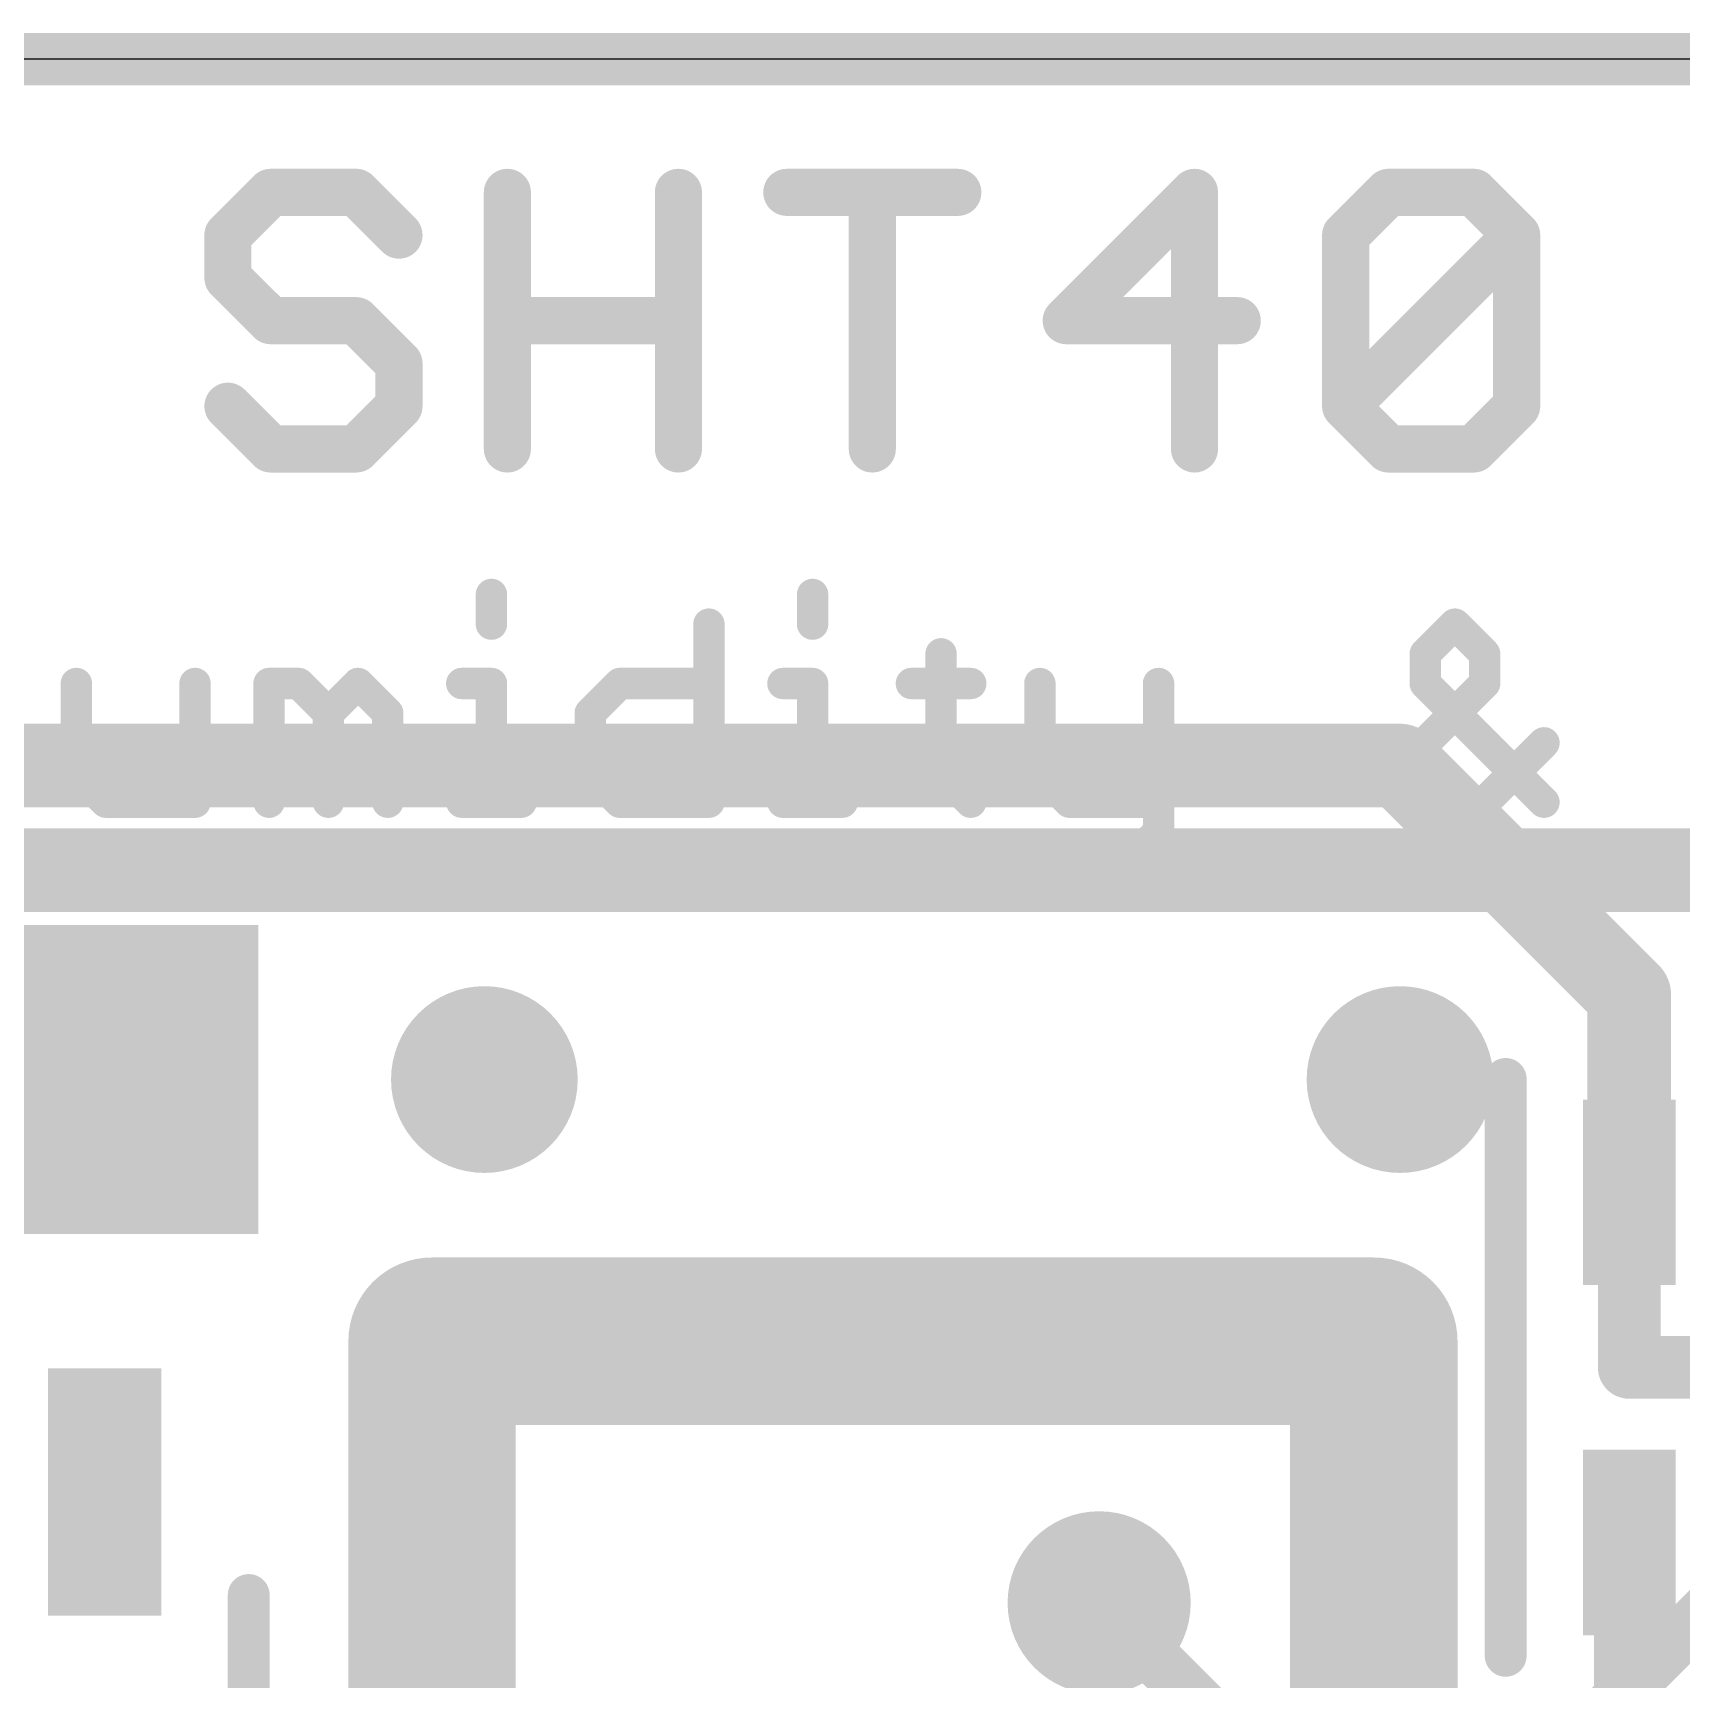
# Model space of a CAD drawing. Extents: x -0.1 to 25.5, y -0.1 to 17.9.
# Drawn here: x 8.48 to 16.48, y 9.92 to 17.91 of the extents above; entities that cross this region are included whole.
import ezdxf

# ---------------------------------------------------------------- set-up
doc = ezdxf.new("R2010")
doc.units = 0
for name, color, linetype in [('1', 12, 'CONTINUOUS'), ('16', 5, 'CONTINUOUS'), ('18', 110, 'CONTINUOUS'), ('20', 53, 'CONTINUOUS'), ('21', 40, 'CONTINUOUS'), ('31', 253, 'CONTINUOUS')]:
    doc.layers.add(name, color=color, linetype=linetype)

# ---------------------------------------------------------------- blocks, each defined once
blk = doc.blocks.new('RECT')
blk.add_solid([(-0.5, -0.5), (0.5, -0.5), (-0.5, 0.5), (0.5, 0.5)])
blk = doc.blocks.new('ROUNDV')
at = {"const_width": 0.5}
blk.add_lwpolyline([(0, -0.25, 1), (0, 0.25, 1), (0, -0.25)], format="xyb", dxfattribs=at)

msp = doc.modelspace()

# ---------------------------------------------------------------- linework, layer by layer
at = {"layer": '1'}
for points, const_width in [([(0, 17.78), (25.4, 17.78)], 0.254), ([(7.62, 14.351), (15.113, 14.351)], 0.4064), ([(15.113, 14.351), (16.226, 13.238)], 0.4064), ([(16.226, 13.238), (16.226, 12.28)], 0.4064), ([(16.226, 11.43), (16.226, 12.28)], 0.3048), ([(17.653, 11.43), (16.226, 11.43)], 0.3048), ([(16.226, 10.58), (16.1815, 10.5355)], 0.254), ([(16.1815, 10.5355), (16.1815, 6.846)], 0.254), ([(13.6525, 9.4677), (13.6525, 10.287)], 0.254)]:
    msp.add_lwpolyline(points, dxfattribs=dict(at, const_width=const_width))
for points, const_width in [([(15.1848, 14.4228, 1), (15.0412, 14.2792)], 0.2032), ([(15.113, 14.2494, 1), (15.113, 14.4526)], 0.2032), ([(16.3276, 13.238, 1), (16.1244, 13.238)], 0.2032), ([(16.1542, 13.1662, 1), (16.2978, 13.3098)], 0.2032), ([(16.3022, 12.28, 1), (16.1498, 12.28)], 0.1524), ([(16.1244, 12.28, 1), (16.3276, 12.28)], 0.2032), ([(16.226, 11.5062, 1), (16.226, 11.3538)], 0.1524), ([(16.1498, 11.43, 1), (16.3022, 11.43)], 0.1524), ([(16.245, 10.5355, 1), (16.118, 10.5355)], 0.127), ([(16.1366, 10.5804, 1), (16.2264, 10.4906)], 0.127), ([(16.2709, 10.5351, 1), (16.1811, 10.6249)], 0.127), ([(13.716, 10.287, 1), (13.589, 10.287)], 0.127)]:
    msp.add_lwpolyline(points, format="xyb", dxfattribs=dict(at, const_width=const_width))
at = {"layer": '16'}
for points, const_width in [([(0, 17.78), (25.4, 17.78)], 0.254), ([(19.685, 13.843), (8.128, 13.843)], 0.4064), ([(16.129, 9.779), (17.78, 11.43)], 0.254), ([(13.6525, 10.287), (14.1605, 9.779)], 0.254)]:
    msp.add_lwpolyline(points, dxfattribs=dict(at, const_width=const_width))
at = {"layer": '16', "const_width": 0.127}
msp.add_lwpolyline([(13.6974, 10.3319, 1), (13.6076, 10.2421)], format="xyb", dxfattribs=at)
at = {"layer": '20'}
msp.add_line((22.86, 17.78), (2.54, 17.78), dxfattribs=at)
at = {"layer": '20', "const_width": 0.8128}
for points in [[(10.414, 7.112), (10.414, 11.557)], [(10.414, 11.557), (14.986, 11.557)], [(14.986, 11.557), (14.986, 7.112)]]:
    msp.add_lwpolyline(points, dxfattribs=at)
at = {"layer": '20', "const_width": 0.4064}
for points in [[(10.6172, 11.557, 1), (10.2108, 11.557)], [(10.414, 11.7602, 1), (10.414, 11.3538)], [(15.1892, 11.557, 1), (14.7828, 11.557)], [(14.986, 11.3538, 1), (14.986, 11.7602)]]:
    msp.add_lwpolyline(points, format="xyb", dxfattribs=at)
at = {"layer": '21'}
for points, const_width in [([(9.6307, 17.1334), (9.423, 16.9258)], 0.2286), ([(10.0459, 17.1334), (9.6307, 17.1334)], 0.2286), ([(10.2535, 16.9258), (10.0459, 17.1334)], 0.2286), ([(10.7795, 15.8877), (10.7795, 17.1334)], 0.2286), ([(11.61, 17.1334), (11.61, 15.8877)], 0.2286), ([(12.1361, 17.1334), (12.9665, 17.1334)], 0.2286), ([(12.5513, 15.8877), (12.5513, 17.1334)], 0.2286), ([(14.1154, 17.1334), (13.4926, 16.5105)], 0.2286), ([(14.1154, 15.8877), (14.1154, 17.1334)], 0.2286), ([(14.8491, 16.9258), (15.0567, 17.1334)], 0.2286), ([(15.0567, 17.1334), (15.4719, 17.1334)], 0.2286), ([(15.4719, 17.1334), (15.6795, 16.9258)], 0.2286), ([(9.423, 16.9258), (9.423, 16.7181)], 0.2286), ([(14.8491, 16.0953), (14.8491, 16.9258)], 0.2286), ([(14.8491, 16.0953), (15.6795, 16.9258)], 0.2286), ([(15.6795, 16.9258), (15.6795, 16.0953)], 0.2286), ([(9.423, 16.7181), (9.6307, 16.5105)], 0.2286), ([(9.6307, 16.5105), (10.0459, 16.5105)], 0.2286), ([(10.0459, 16.5105), (10.2535, 16.3029)], 0.2286), ([(10.7795, 16.5105), (11.61, 16.5105)], 0.2286), ([(13.4926, 16.5105), (14.323, 16.5105)], 0.2286), ([(10.2535, 16.3029), (10.2535, 16.0953)], 0.2286), ([(9.6307, 15.8877), (9.423, 16.0953)], 0.2286), ([(10.2535, 16.0953), (10.0459, 15.8877)], 0.2286), ([(15.0567, 15.8877), (14.8491, 16.0953)], 0.2286), ([(15.6795, 16.0953), (15.4719, 15.8877)], 0.2286), ([(10.0459, 15.8877), (9.6307, 15.8877)], 0.2286), ([(15.4719, 15.8877), (15.0567, 15.8877)], 0.2286), ([(10.7022, 15.1816), (10.7022, 15.0375)], 0.1524), ([(12.2614, 15.1816), (12.2614, 15.0375)], 0.1524), ([(11.758, 15.0375), (11.758, 14.1732)], 0.1524), ([(15.3798, 15.0375), (15.2357, 14.8935)], 0.1524), ([(15.5238, 14.8935), (15.3798, 15.0375)], 0.1524), ([(12.8851, 14.8935), (12.8851, 14.3173)], 0.1524), ([(15.2357, 14.8935), (15.2357, 14.7494)], 0.1524), ([(15.5238, 14.7494), (15.5238, 14.8935)], 0.1524), ([(8.6871, 14.7494), (8.6871, 14.3173)], 0.1524), ([(9.2633, 14.1732), (9.2633, 14.7494)], 0.1524), ([(9.6226, 14.1732), (9.6226, 14.7494)], 0.1524), ([(9.6226, 14.7494), (9.7667, 14.7494)], 0.1524), ([(9.7667, 14.7494), (9.9107, 14.6054)], 0.1524), ([(9.9107, 14.6054), (10.0548, 14.7494)], 0.1524), ([(10.0548, 14.7494), (10.1988, 14.6054)], 0.1524), ([(10.5581, 14.7494), (10.7022, 14.7494)], 0.1524), ([(10.7022, 14.7494), (10.7022, 14.1732)], 0.1524), ([(11.1818, 14.6054), (11.3259, 14.7494)], 0.1524), ([(11.3259, 14.7494), (11.758, 14.7494)], 0.1524), ([(12.1173, 14.7494), (12.2614, 14.7494)], 0.1524), ([(12.2614, 14.7494), (12.2614, 14.1732)], 0.1524), ([(12.741, 14.7494), (13.0291, 14.7494)], 0.1524), ([(13.3647, 14.7494), (13.3647, 14.3173)], 0.1524), ([(13.9409, 14.7494), (13.9409, 14.0291)], 0.1524), ([(15.2357, 14.4613), (15.5238, 14.7494)], 0.1524), ([(15.2357, 14.7494), (15.8119, 14.1732)], 0.1524), ([(9.9107, 14.6054), (9.9107, 14.1732)], 0.1524), ([(10.1988, 14.6054), (10.1988, 14.1732)], 0.1524), ([(11.1818, 14.3173), (11.1818, 14.6054)], 0.1524), ([(15.2357, 14.3173), (15.2357, 14.4613)], 0.1524), ([(15.8119, 14.4613), (15.5238, 14.1732)], 0.1524), ([(8.6871, 14.3173), (8.8311, 14.1732)], 0.1524), ([(11.3259, 14.1732), (11.1818, 14.3173)], 0.1524), ([(12.8851, 14.3173), (13.0291, 14.1732)], 0.1524), ([(13.3647, 14.3173), (13.5087, 14.1732)], 0.1524), ([(15.3798, 14.1732), (15.2357, 14.3173)], 0.1524), ([(8.8311, 14.1732), (9.2633, 14.1732)], 0.1524), ([(10.5581, 14.1732), (10.8462, 14.1732)], 0.1524), ([(11.758, 14.1732), (11.3259, 14.1732)], 0.1524), ([(12.1173, 14.1732), (12.4054, 14.1732)], 0.1524), ([(13.5087, 14.1732), (13.9409, 14.1732)], 0.1524), ([(15.5238, 14.1732), (15.3798, 14.1732)], 0.1524), ([(13.9409, 14.0291), (13.7968, 13.8851)], 0.1524), ([(13.7968, 13.8851), (13.6528, 13.8851)], 0.1524), ([(15.626, 10.03), (15.626, 12.83)], 0.2032), ([(9.524, 10.325), (9.524, 8.725)], 0.2032)]:
    msp.add_lwpolyline(points, dxfattribs=dict(at, const_width=const_width))
for points, const_width in [([(9.6307, 17.1905, 1), (9.6307, 17.0762)], 0.1143), ([(9.6711, 17.093, 1), (9.5902, 17.1738)], 0.1143), ([(10.0863, 17.1738, 1), (10.0055, 17.093)], 0.1143), ([(10.0459, 17.0762, 1), (10.0459, 17.1905)], 0.1143), ([(10.8367, 17.1334, 1), (10.7224, 17.1334)], 0.1143), ([(11.6671, 17.1334, 1), (11.5528, 17.1334)], 0.1143), ([(12.1361, 17.1905, 1), (12.1361, 17.0762)], 0.1143), ([(12.6084, 17.1334, 1), (12.4941, 17.1334)], 0.1143), ([(12.9665, 17.0762, 1), (12.9665, 17.1905)], 0.1143), ([(14.1725, 17.1334, 1), (14.0582, 17.1334)], 0.1143), ([(14.1558, 17.093, 1), (14.075, 17.1738)], 0.1143), ([(15.0567, 17.1905, 1), (15.0567, 17.0762)], 0.1143), ([(15.0971, 17.093, 1), (15.0163, 17.1738)], 0.1143), ([(15.5123, 17.1738, 1), (15.4315, 17.093)], 0.1143), ([(15.4719, 17.0762, 1), (15.4719, 17.1905)], 0.1143), ([(9.4802, 16.9258, 1), (9.3659, 16.9258)], 0.1143), ([(9.3826, 16.9662, 1), (9.4635, 16.8853)], 0.1143), ([(10.2131, 16.8853, 1), (10.2939, 16.9662)], 0.1143), ([(14.8086, 16.9662, 1), (14.8895, 16.8853)], 0.1143), ([(14.9062, 16.9258, 1), (14.7919, 16.9258)], 0.1143), ([(15.7366, 16.9258, 1), (15.6223, 16.9258)], 0.1143), ([(15.7199, 16.8853, 1), (15.6391, 16.9662)], 0.1143), ([(15.6391, 16.8853, 1), (15.7199, 16.9662)], 0.1143), ([(9.4635, 16.7586, 1), (9.3826, 16.6777)], 0.1143), ([(9.3659, 16.7181, 1), (9.4802, 16.7181)], 0.1143), ([(9.6307, 16.5677, 1), (9.6307, 16.4534)], 0.1143), ([(9.5902, 16.4701, 1), (9.6711, 16.5509)], 0.1143), ([(10.0863, 16.5509, 1), (10.0055, 16.4701)], 0.1143), ([(10.0459, 16.4534, 1), (10.0459, 16.5677)], 0.1143), ([(10.7795, 16.5677, 1), (10.7795, 16.4534)], 0.1143), ([(11.61, 16.4534, 1), (11.61, 16.5677)], 0.1143), ([(13.4521, 16.5509, 1), (13.533, 16.4701)], 0.1143), ([(13.4926, 16.5677, 1), (13.4926, 16.4534)], 0.1143), ([(14.323, 16.4534, 1), (14.323, 16.5677)], 0.1143), ([(10.3106, 16.3029, 1), (10.1963, 16.3029)], 0.1143), ([(10.2131, 16.2625, 1), (10.2939, 16.3433)], 0.1143), ([(9.4635, 16.1357, 1), (9.3826, 16.0549)], 0.1143), ([(10.2939, 16.0549, 1), (10.2131, 16.1357)], 0.1143), ([(14.8895, 16.1357, 1), (14.8086, 16.0549)], 0.1143), ([(14.8086, 16.1357, 1), (14.8895, 16.0549)], 0.1143), ([(15.7199, 16.0549, 1), (15.6391, 16.1357)], 0.1143), ([(10.1963, 16.0953, 1), (10.3106, 16.0953)], 0.1143), ([(14.7919, 16.0953, 1), (14.9062, 16.0953)], 0.1143), ([(15.6223, 16.0953, 1), (15.7366, 16.0953)], 0.1143), ([(9.6307, 15.9449, 1), (9.6307, 15.8306)], 0.1143), ([(10.0459, 15.8306, 1), (10.0459, 15.9449)], 0.1143), ([(15.0567, 15.9449, 1), (15.0567, 15.8306)], 0.1143), ([(15.4719, 15.8306, 1), (15.4719, 15.9449)], 0.1143), ([(9.5902, 15.8473, 1), (9.6711, 15.9281)], 0.1143), ([(10.0055, 15.9281, 1), (10.0863, 15.8473)], 0.1143), ([(10.7224, 15.8877, 1), (10.8367, 15.8877)], 0.1143), ([(11.5528, 15.8877, 1), (11.6671, 15.8877)], 0.1143), ([(12.4941, 15.8877, 1), (12.6084, 15.8877)], 0.1143), ([(14.0582, 15.8877, 1), (14.1725, 15.8877)], 0.1143), ([(15.0163, 15.8473, 1), (15.0971, 15.9281)], 0.1143), ([(15.4315, 15.9281, 1), (15.5123, 15.8473)], 0.1143), ([(10.7403, 15.1816, 1), (10.6641, 15.1816)], 0.0762), ([(12.2995, 15.1816, 1), (12.2233, 15.1816)], 0.0762), ([(10.6641, 15.0375, 1), (10.7403, 15.0375)], 0.0762), ([(11.7961, 15.0375, 1), (11.7199, 15.0375)], 0.0762), ([(12.2233, 15.0375, 1), (12.2995, 15.0375)], 0.0762), ([(15.4067, 15.0645, 1), (15.3528, 15.0106)], 0.0762), ([(15.4067, 15.0106, 1), (15.3528, 15.0645)], 0.0762), ([(12.9232, 14.8935, 1), (12.847, 14.8935)], 0.0762), ([(15.2738, 14.8935, 1), (15.1976, 14.8935)], 0.0762), ([(15.5619, 14.8935, 1), (15.4857, 14.8935)], 0.0762), ([(15.2088, 14.9204, 1), (15.2627, 14.8665)], 0.0762), ([(15.4969, 14.8665, 1), (15.5508, 14.9204)], 0.0762), ([(8.7252, 14.7494, 1), (8.649, 14.7494)], 0.0762), ([(9.3014, 14.7494, 1), (9.2252, 14.7494)], 0.0762), ([(9.6607, 14.7494, 1), (9.5845, 14.7494)], 0.0762), ([(9.6226, 14.7875, 1), (9.6226, 14.7113)], 0.0762), ([(9.7936, 14.7764, 1), (9.7397, 14.7225)], 0.0762), ([(9.7667, 14.7113, 1), (9.7667, 14.7875)], 0.0762), ([(10.0817, 14.7764, 1), (10.0278, 14.7225)], 0.0762), ([(10.0817, 14.7225, 1), (10.0278, 14.7764)], 0.0762), ([(10.5581, 14.7875, 1), (10.5581, 14.7113)], 0.0762), ([(10.7403, 14.7494, 1), (10.6641, 14.7494)], 0.0762), ([(10.7022, 14.7113, 1), (10.7022, 14.7875)], 0.0762), ([(11.3259, 14.7875, 1), (11.3259, 14.7113)], 0.0762), ([(11.3528, 14.7225, 1), (11.2989, 14.7764)], 0.0762), ([(11.758, 14.7113, 1), (11.758, 14.7875)], 0.0762), ([(12.1173, 14.7875, 1), (12.1173, 14.7113)], 0.0762), ([(12.2995, 14.7494, 1), (12.2233, 14.7494)], 0.0762), ([(12.2614, 14.7113, 1), (12.2614, 14.7875)], 0.0762), ([(12.741, 14.7875, 1), (12.741, 14.7113)], 0.0762), ([(13.0291, 14.7113, 1), (13.0291, 14.7875)], 0.0762), ([(13.4028, 14.7494, 1), (13.3266, 14.7494)], 0.0762), ([(13.979, 14.7494, 1), (13.9028, 14.7494)], 0.0762), ([(15.2627, 14.7764, 1), (15.2088, 14.7225)], 0.0762), ([(15.5508, 14.7225, 1), (15.4969, 14.7764)], 0.0762), ([(15.1976, 14.7494, 1), (15.2738, 14.7494)], 0.0762), ([(15.4857, 14.7494, 1), (15.5619, 14.7494)], 0.0762), ([(9.9488, 14.6054, 1), (9.8726, 14.6054)], 0.0762), ([(9.8838, 14.6323, 1), (9.9377, 14.5784)], 0.0762), ([(9.8838, 14.5784, 1), (9.9377, 14.6323)], 0.0762), ([(10.2369, 14.6054, 1), (10.1607, 14.6054)], 0.0762), ([(10.1719, 14.5784, 1), (10.2258, 14.6323)], 0.0762), ([(11.2199, 14.6054, 1), (11.1437, 14.6054)], 0.0762), ([(11.1549, 14.6323, 1), (11.2087, 14.5784)], 0.0762), ([(15.2738, 14.4613, 1), (15.1976, 14.4613)], 0.0762), ([(15.2088, 14.4883, 1), (15.2627, 14.4344)], 0.0762), ([(15.8389, 14.4344, 1), (15.785, 14.4883)], 0.0762), ([(8.714, 14.3442, 1), (8.6601, 14.2903)], 0.0762), ([(8.649, 14.3173, 1), (8.7252, 14.3173)], 0.0762), ([(11.2087, 14.3442, 1), (11.1549, 14.2903)], 0.0762), ([(11.1437, 14.3173, 1), (11.2199, 14.3173)], 0.0762), ([(12.912, 14.3442, 1), (12.8581, 14.2903)], 0.0762), ([(12.847, 14.3173, 1), (12.9232, 14.3173)], 0.0762), ([(13.3916, 14.3442, 1), (13.3377, 14.2903)], 0.0762), ([(13.3266, 14.3173, 1), (13.4028, 14.3173)], 0.0762), ([(15.2627, 14.3442, 1), (15.2088, 14.2903)], 0.0762), ([(15.1976, 14.3173, 1), (15.2738, 14.3173)], 0.0762), ([(8.8311, 14.2113, 1), (8.8311, 14.1351)], 0.0762), ([(9.2633, 14.1351, 1), (9.2633, 14.2113)], 0.0762), ([(10.5581, 14.2113, 1), (10.5581, 14.1351)], 0.0762), ([(10.8462, 14.1351, 1), (10.8462, 14.2113)], 0.0762), ([(11.3259, 14.2113, 1), (11.3259, 14.1351)], 0.0762), ([(11.758, 14.1351, 1), (11.758, 14.2113)], 0.0762), ([(12.1173, 14.2113, 1), (12.1173, 14.1351)], 0.0762), ([(12.4054, 14.1351, 1), (12.4054, 14.2113)], 0.0762), ([(13.5087, 14.2113, 1), (13.5087, 14.1351)], 0.0762), ([(13.9409, 14.1351, 1), (13.9409, 14.2113)], 0.0762), ([(15.3798, 14.2113, 1), (15.3798, 14.1351)], 0.0762), ([(15.5238, 14.1351, 1), (15.5238, 14.2113)], 0.0762), ([(8.8042, 14.1463, 1), (8.8581, 14.2001)], 0.0762), ([(9.2252, 14.1732, 1), (9.3014, 14.1732)], 0.0762), ([(9.5845, 14.1732, 1), (9.6607, 14.1732)], 0.0762), ([(9.8726, 14.1732, 1), (9.9488, 14.1732)], 0.0762), ([(10.1607, 14.1732, 1), (10.2369, 14.1732)], 0.0762), ([(10.6641, 14.1732, 1), (10.7403, 14.1732)], 0.0762), ([(11.2989, 14.1463, 1), (11.3528, 14.2001)], 0.0762), ([(11.7199, 14.1732, 1), (11.7961, 14.1732)], 0.0762), ([(12.2233, 14.1732, 1), (12.2995, 14.1732)], 0.0762), ([(13.0022, 14.1463, 1), (13.0561, 14.2001)], 0.0762), ([(13.4818, 14.1463, 1), (13.5357, 14.2001)], 0.0762), ([(15.3528, 14.1463, 1), (15.4067, 14.2001)], 0.0762), ([(15.4969, 14.2001, 1), (15.5508, 14.1463)], 0.0762), ([(15.785, 14.1463, 1), (15.8389, 14.2001)], 0.0762), ([(13.9678, 14.0022, 1), (13.914, 14.0561)], 0.0762), ([(13.9028, 14.0291, 1), (13.979, 14.0291)], 0.0762), ([(13.6528, 13.9232, 1), (13.6528, 13.847)], 0.0762), ([(13.7699, 13.912, 1), (13.8238, 13.8581)], 0.0762), ([(13.7968, 13.847, 1), (13.7968, 13.9232)], 0.0762), ([(15.6768, 12.83, 1), (15.5752, 12.83)], 0.1016), ([(9.5748, 10.325, 1), (9.4732, 10.325)], 0.1016), ([(15.5752, 10.03, 1), (15.6768, 10.03)], 0.1016)]:
    msp.add_lwpolyline(points, format="xyb", dxfattribs=dict(at, const_width=const_width))

# ---------------------------------------------------------------- block references
at = {"layer": '1'}
for p, xscale, yscale in [((8.951, 12.827), 1.24, 1.5), ((8.824, 10.8251), 0.55, 1.2)]:
    msp.add_blockref('RECT', p, dxfattribs=dict(at, xscale=xscale, yscale=yscale))
at = {"layer": '1', "xscale": 0.45, "yscale": 0.9, "rotation": 180}
for p in [(16.226, 12.28), (16.226, 10.58)]:
    msp.add_blockref('RECT', p, dxfattribs=at)
at = {"layer": '18'}
for p, xscale, yscale in [((10.668, 12.827), 0.9064, 0.9064), ((10.668, 12.827), 0.9064, 0.9064), ((15.113, 12.827), 0.9064, 0.9064), ((15.113, 12.827), 0.9064, 0.9064), ((13.6525, 10.287), 0.889, 0.889), ((13.6525, 10.287), 0.889, 0.889)]:
    msp.add_blockref('ROUNDV', p, dxfattribs=dict(at, xscale=xscale, yscale=yscale))
at = {"layer": '31'}
for p, xscale, yscale in [((8.951, 12.827), 1.24, 1.5), ((8.824, 10.8251), 0.55, 1.2)]:
    msp.add_blockref('RECT', p, dxfattribs=dict(at, xscale=xscale, yscale=yscale))
at = {"layer": '31', "xscale": 0.45, "yscale": 0.9, "rotation": 180}
for p in [(16.226, 12.28), (16.226, 10.58)]:
    msp.add_blockref('RECT', p, dxfattribs=at)

doc.saveas('drawing.dxf')
